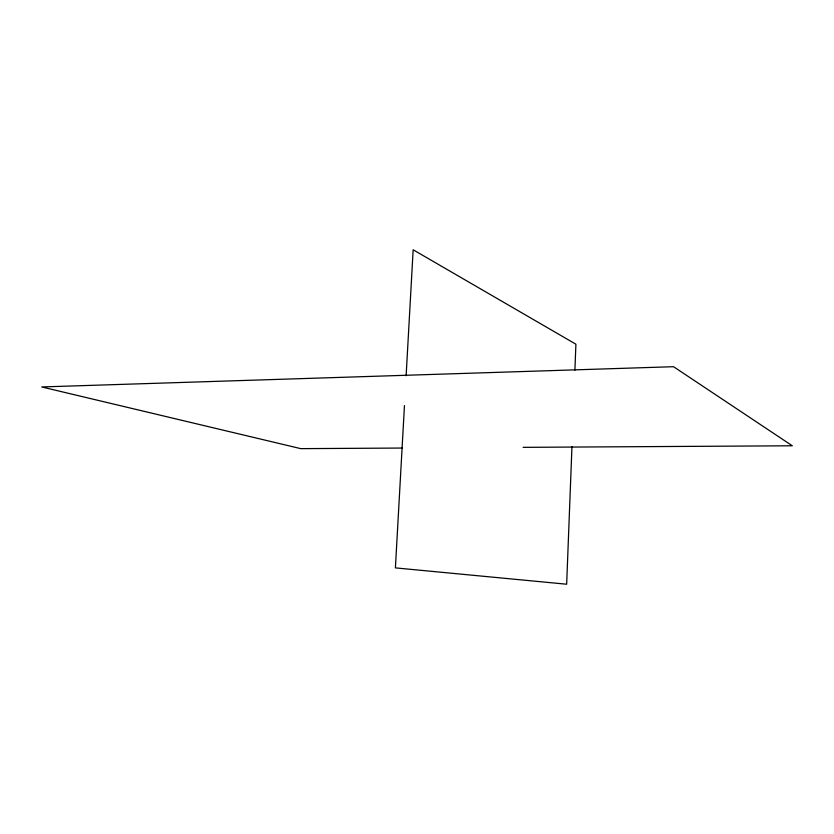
<?xml version="1.0" encoding="UTF-8"?>
<svg xmlns="http://www.w3.org/2000/svg" width="834" height="834" viewBox="0 0 834 834"><rect width="100%" height="100%" fill="white"/><g stroke="black" fill="none" stroke-linecap="round" stroke-linejoin="round"><path stroke-width="1.25" d="M571.957 446.701L566.661 584.217L395.399 567.881L404.459 405.585M574.907 370.16L575.908 344.213L413.164 249.783L406.127 375.727M402.186 448.046L300.761 448.64L41.7 386.945L673.538 366.699L792.3 445.783L523.126 447.347"/></g></svg>
